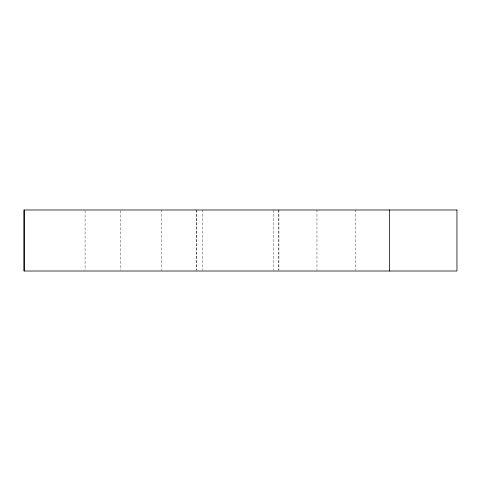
<?xml version="1.0" encoding="UTF-8"?>
<svg xmlns="http://www.w3.org/2000/svg" width="481" height="481" viewBox="0 0 481 481"><rect width="100%" height="100%" fill="white"/><g stroke="black" fill="none" stroke-linecap="round" stroke-linejoin="round"><path stroke-width="0.36" stroke-dasharray="2.4 1.8" d="M355.669 209.987L355.669 270.268M316.967 209.987L316.967 270.268M278.926 209.987L278.926 270.268M278.649 209.987L278.649 270.268M273.286 209.987L273.286 270.268M202.339 209.987L202.339 270.268M196.849 209.987L196.849 270.268M196.567 209.987L196.567 270.268M161.351 209.987L161.351 270.268M120.364 210.732L120.364 270.268M85.071 210.732L85.071 270.268"/><path stroke-width="0.72" d="M389.454 209.987L389.454 271.013M24.146 209.987L24.146 271.013M456.95 209.987L24.05 209.987L24.05 271.013L456.95 271.013L456.95 209.987"/></g></svg>
